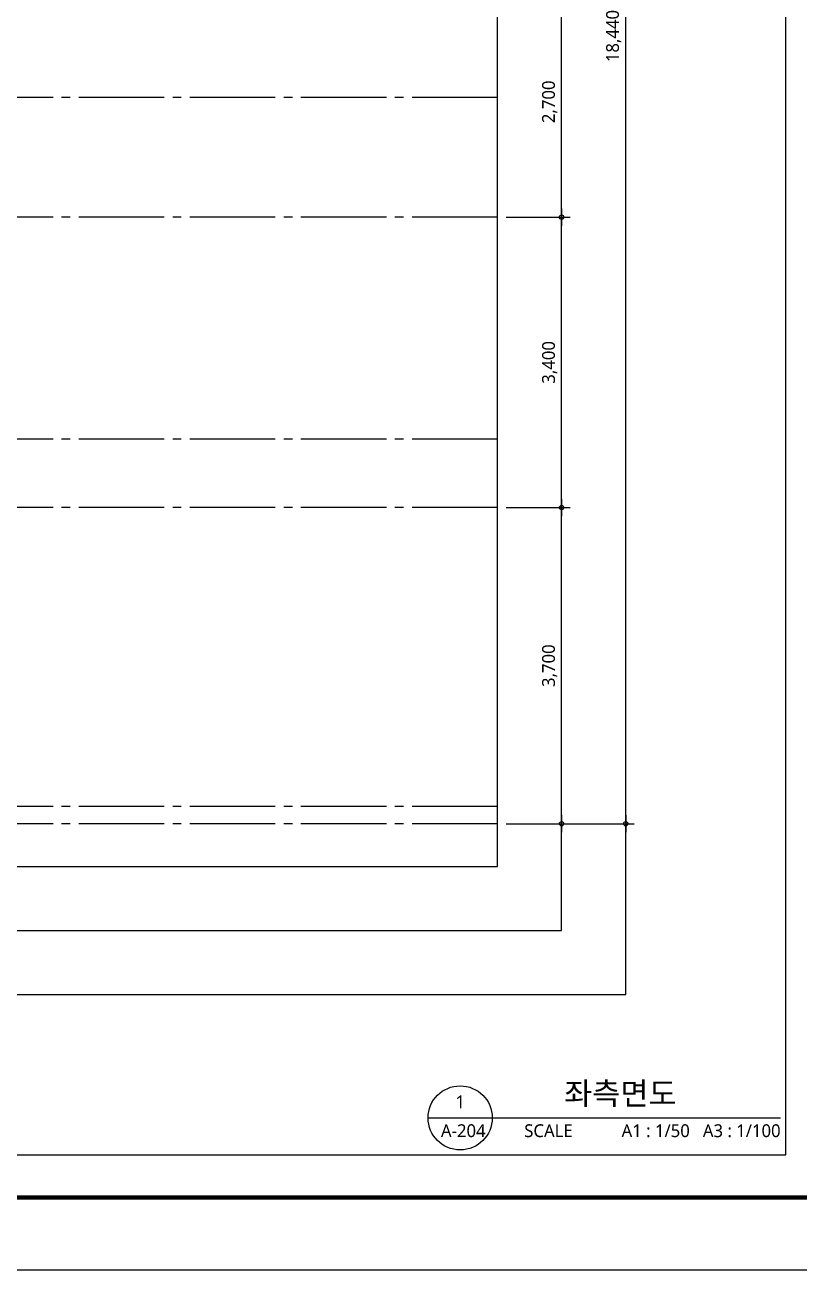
# Model space of a CAD drawing. Header units: millimetres. Extents: x 2135 to 254135, y 1035 to 90135.
# Drawn here: x 154730 to 163789, y 30735 to 45310 of the extents above; entities that cross this region are included whole.
import ezdxf
from ezdxf.enums import TextEntityAlignment as Align

# ---------------------------------------------------------------- set-up
doc = ezdxf.new("R2010")
doc.units = ezdxf.units.MM
doc.linetypes.add('CEN3', pattern=[26, 20, -2, 2, -2])
doc.linetypes.add('CENTER2', pattern=[28.575, 19.05, -3.175, 3.175, -3.175])
doc.layers.get('Defpoints').update_dxf_attribs({"color": 157})
for name, color, linetype in [('A-01-CNTL', 1, 'CENTER2'), ('A-07-DIM', 7, 'Continuous'), ('form_TED.A', 40, 'Continuous'), ('TEXT1_TED.A', 2, 'Continuous'), ('TEXT2_TED.A', 3, 'Continuous'), ('TITLE_TED.A', 6, 'Continuous'), ('WA2(가벽)_TED.A', 7, 'Continuous')]:
    doc.layers.add(name, color=color, linetype=linetype)
doc.styles.add('맑은고딕', font='malgun.ttf')
doc.dimstyles.new('HR-100', dxfattribs={"dimscale": 120, "dimtxt": 3, "dimasz": 1, "dimexe": 2, "dimexo": 2, "dimgap": 1, "dimtad": 1, "dimdec": 0, "dimdsep": 46, "dimlunit": 6, "dimtxsty": '맑은고딕', "dimblk": 'DIMDOT', "dimcen": 2.5, "dimdle": 1.5, "dimclrd": 7, "dimclrt": 3, "dimadec": 0, "dimazin": 0, "dimtfac": 1, "dimtdec": 0, "dimtix": 1, "dimtmove": 2, "dimatfit": 3, "dimfxl": 1, "dimtvp": 1, "dimtolj": 1, "dimtzin": 0, "dimlwd": -1, "dimarcsym": 0})

# ---------------------------------------------------------------- blocks, each defined once
blk = doc.blocks.new('FORM_TED.A')
at = {"layer": 'Defpoints', "color": 143, "ltscale": 100, "true_color": 0x7aafdf}
for points in [[(12, 13.5), (355, 13.5), (355, 283.5), (12, 283.5)], [(30.75, 32.25), (336.25, 32.25), (336.25, 264.75), (30.75, 264.75)], [(38.25, 39.75), (328.75, 39.75), (328.75, 257.25), (38.25, 257.25)], [(45.75, 47.25), (321.25, 47.25), (321.25, 249.75), (45.75, 249.75)]]:
    blk.add_lwpolyline(points, close=True, dxfattribs=at)
at = {"layer": 'form_TED.A', "ltscale": 30}
blk.add_lwpolyline([(420, 0), (0, 0), (0, 297), (420, 297)], close=True, dxfattribs=at)
at = {"layer": 'form_TED.A', "ltscale": 30, "const_width": 0.5}
blk.add_lwpolyline([(407, 8.5), (7, 8.5), (7, 288.5), (407, 288.5)], close=True, dxfattribs=at)
blk = doc.blocks.new('DIMDOT')
blk.add_line((-2, 0), (2, 0))
blk.add_circle((0, 0), 0.5)
blk = doc.blocks.new('*D337')
at = {"layer": 'A-07-DIM', "color": 0, "lineweight": -2, "ltscale": 50, "transparency": 16777216}
for p, q in [((160360, 39660), (161110, 39660)), ((160360, 35960), (161110, 35960))]:
    blk.add_line(p, q, dxfattribs=at)
at = {"layer": 'A-07-DIM', "color": 7, "ltscale": 50, "transparency": 16777216}
blk.add_line((161010, 36010), (161010, 39610), dxfattribs=at)
at = {"layer": 'Defpoints', "color": 0, "ltscale": 50, "transparency": 16777216}
for p in [(160260, 39660), (161010, 39660), (160260, 35960)]:
    blk.add_point(p, dxfattribs=at)
at = {"layer": 'A-07-DIM', "color": 7, "ltscale": 50, "transparency": 16777216, "xscale": 50, "yscale": 50, "zscale": 50}
for p, rotation in [((161010, 39660), 90), ((161010, 35960), 270)]:
    blk.add_blockref('DIMDOT', p, dxfattribs=dict(at, rotation=rotation))
at = {"layer": 'A-07-DIM', "color": 3, "ltscale": 50, "transparency": 16777216, "insert": (160870, 37810), "char_height": 150, "attachment_point": 5, "rotation": 90, "style": '맑은고딕'}
blk.add_mtext('\\A1;3,700', dxfattribs=at)
blk = doc.blocks.new('*D338')
at = {"layer": 'A-07-DIM', "color": 0, "lineweight": -2, "transparency": 16777216}
for p, q in [((160360, 43060), (161110, 43060)), ((160360, 39660), (161110, 39660))]:
    blk.add_line(p, q, dxfattribs=at)
at = {"layer": 'A-07-DIM', "color": 7, "transparency": 16777216}
blk.add_line((161010, 39710), (161010, 43010), dxfattribs=at)
at = {"layer": 'Defpoints', "color": 0, "transparency": 16777216}
for p in [(160260, 43060), (161010, 43060), (160260, 39660)]:
    blk.add_point(p, dxfattribs=at)
at = {"layer": 'A-07-DIM', "color": 7, "transparency": 16777216, "xscale": 50, "yscale": 50, "zscale": 50}
for p, rotation in [((161010, 43060), 90), ((161010, 39660), 270)]:
    blk.add_blockref('DIMDOT', p, dxfattribs=dict(at, rotation=rotation))
at = {"layer": 'A-07-DIM', "color": 3, "transparency": 16777216, "insert": (160870, 41360), "char_height": 150, "attachment_point": 5, "rotation": 90, "style": '맑은고딕'}
blk.add_mtext('\\A1;3,400', dxfattribs=at)
blk = doc.blocks.new('*D339')
at = {"layer": 'A-07-DIM', "color": 0, "lineweight": -2, "transparency": 16777216}
for p, q in [((160360, 45760), (161110, 45760)), ((160360, 43060), (161110, 43060))]:
    blk.add_line(p, q, dxfattribs=at)
at = {"layer": 'A-07-DIM', "color": 7, "transparency": 16777216}
blk.add_line((161010, 43110), (161010, 45710), dxfattribs=at)
at = {"layer": 'Defpoints', "color": 0, "transparency": 16777216}
for p in [(160260, 45760), (161010, 45760), (160260, 43060)]:
    blk.add_point(p, dxfattribs=at)
at = {"layer": 'A-07-DIM', "color": 7, "transparency": 16777216, "xscale": 50, "yscale": 50, "zscale": 50}
for p, rotation in [((161010, 45760), 90), ((161010, 43060), 270)]:
    blk.add_blockref('DIMDOT', p, dxfattribs=dict(at, rotation=rotation))
at = {"layer": 'A-07-DIM', "color": 3, "transparency": 16777216, "insert": (160870, 44410), "char_height": 150, "attachment_point": 5, "rotation": 90, "style": '맑은고딕'}
blk.add_mtext('\\A1;2,700', dxfattribs=at)
blk = doc.blocks.new('*D277')
at = {"layer": 'A-07-DIM', "color": 0, "lineweight": -2, "transparency": 16777216}
for p, q in [((160360, 54400), (161860, 54400)), ((160360, 35960), (161860, 35960))]:
    blk.add_line(p, q, dxfattribs=at)
at = {"layer": 'A-07-DIM', "color": 7, "transparency": 16777216}
blk.add_line((161760, 36010), (161760, 54350), dxfattribs=at)
at = {"layer": 'Defpoints', "color": 0, "transparency": 16777216}
for p in [(160260, 54400), (161760, 54400), (160260, 35960)]:
    blk.add_point(p, dxfattribs=at)
at = {"layer": 'A-07-DIM', "color": 7, "transparency": 16777216, "xscale": 50, "yscale": 50, "zscale": 50}
for p, rotation in [((161760, 54400), 90), ((161760, 35960), 270)]:
    blk.add_blockref('DIMDOT', p, dxfattribs=dict(at, rotation=rotation))
at = {"layer": 'A-07-DIM', "color": 3, "transparency": 16777216, "insert": (161619, 45180), "char_height": 150, "attachment_point": 5, "rotation": 90, "style": '맑은고딕'}
blk.add_mtext('\\A1;18,440', dxfattribs=at)

msp = doc.modelspace()

# ---------------------------------------------------------------- linework, layer by layer
at = {"layer": 'A-01-CNTL', "linetype": 'CEN3', "ltscale": 50}
for p, q in [((160259.6, 44460.4), (132709.6, 44460.4)), ((160259.6, 43060.4), (147534.6, 43060.4)), ((160259.6, 40460.4), (132709.6, 40460.4)), ((160259.6, 39660.4), (132709.6, 39660.4)), ((160259.6, 36160.4), (132709.6, 36160.4)), ((160259.6, 35960.4), (132709.6, 35960.4))]:
    msp.add_line(p, q, dxfattribs=at)
at = {"layer": 'TITLE_TED.A', "color": 4}
msp.add_line((159447.7, 32517.1), (163572.7, 32517.1), dxfattribs=at)
msp.add_circle((159822.7, 32517.1), 375, dxfattribs=at)

# ---------------------------------------------------------------- block references
at = {"layer": 'WA2(가벽)_TED.A', "xscale": 100, "yscale": 100, "zscale": 100}
msp.add_blockref('FORM_TED.A', (128134.6, 30735.4), dxfattribs=at)

# ---------------------------------------------------------------- texts
at = {"layer": 'TEXT1_TED.A', "linetype": 'ByBlock', "style": '맑은고딕'}
msp.add_text('좌측면도', height=262.5, dxfattribs=at).set_placement((161697.7, 32592.1), align=Align.BOTTOM_CENTER)
at = {"layer": 'TEXT2_TED.A', "style": '맑은고딕'}
msp.add_text('1', height=150, dxfattribs=at).set_placement((159822.7, 32704.6), align=Align.MIDDLE_CENTER)
msp.add_text('A-204', height=150, dxfattribs=at).set_placement((159597.7, 32367.1), align=Align.MIDDLE_LEFT)
msp.add_text('SCALE', height=150, dxfattribs=at).set_placement((160572.7, 32292.1))
msp.add_text('A1 : 1/50   A3 : 1/100', height=150, dxfattribs=at).set_placement((163572.7, 32292.1), align=Align.RIGHT)

# ---------------------------------------------------------------- dimensions: what is measured, and where the dimension line sits
at = {"layer": 'A-07-DIM'}
for base, p1, p2, picture, middle in [((161759.6, 54400.4), (160259.6, 35960.4), (160259.6, 54400.4), '*D277', (161619.2, 45180.4)), ((161009.6, 45760.4), (160259.6, 43060.4), (160259.6, 45760.4), '*D339', (160869.6, 44410.4)), ((161009.6, 43060.4), (160259.6, 39660.4), (160259.6, 43060.4), '*D338', (160869.6, 41360.4))]:
    dim = msp.add_linear_dim(base=base, p1=p1, p2=p2, angle=90, dimstyle='HR-100', override={"dimscale": 50}, dxfattribs=at)
    dim.commit()
    dim.dimension.update_dxf_attribs({"geometry": picture, "text_midpoint": middle})
at = {"layer": 'A-07-DIM', "ltscale": 50}
dim = msp.add_linear_dim(base=(161009.6, 39660.4), p1=(160259.6, 35960.4), p2=(160259.6, 39660.4), angle=90, dimstyle='HR-100', override={"dimscale": 50}, dxfattribs=at)
dim.commit()
dim.dimension.update_dxf_attribs({"geometry": '*D337', "text_midpoint": (160869.6, 37810.4)})

doc.saveas('drawing.dxf')
